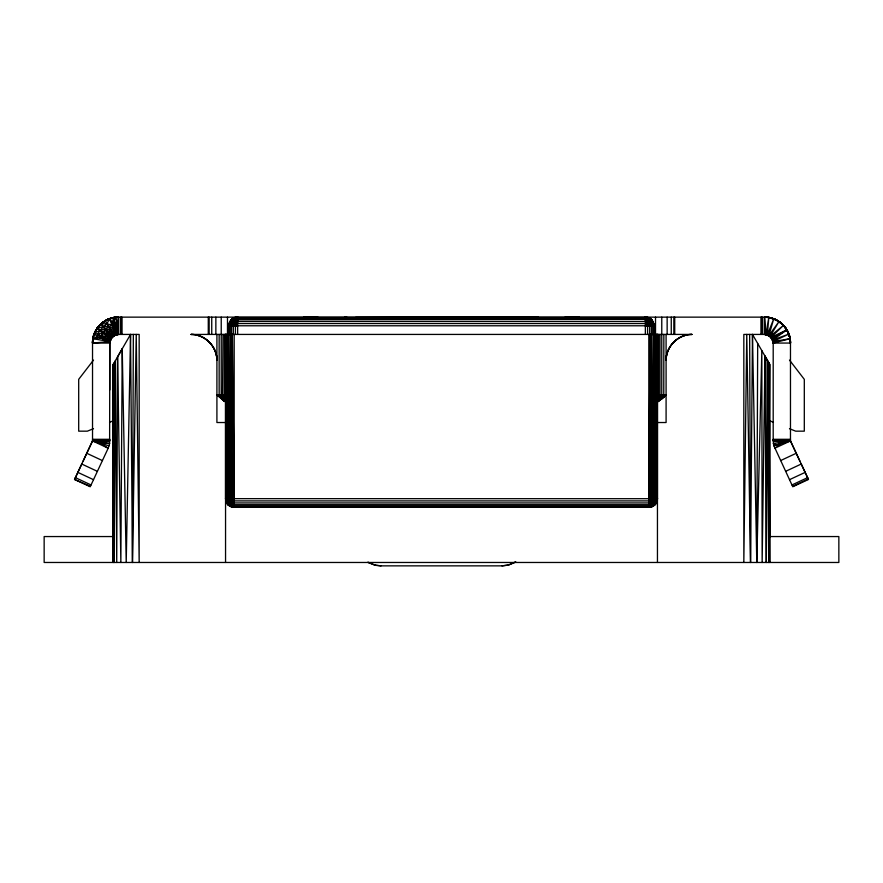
<?xml version="1.0" encoding="UTF-8"?>
<svg xmlns="http://www.w3.org/2000/svg" width="883" height="883" viewBox="0 0 883 883"><rect width="100%" height="100%" fill="white"/><g stroke="black" fill="none" stroke-linecap="round" stroke-linejoin="round"><path stroke-width="1.32" d="M109.801 389.955L109.801 343.057C109.713 338.454 113.83 334.315 118.432 334.425L139.172 334.425L139.172 562.471L136.236 334.425L132.461 562.471L130.529 334.425L113.256 364.348L113.256 562.471L113.51 363.906L114.139 562.471L115.397 360.617L116.722 562.471L117.571 356.853L122.229 348.774L126.214 562.471L130.529 334.425M113.256 562.471L113.256 364.348M114.139 562.471L114.26 362.593M657.449 562.471L657.449 334.425L657.449 498.542C657.515 503.167 653.453 507.261 648.817 507.184L234.183 507.184C229.613 507.217 225.419 503.189 225.551 498.542L225.551 334.425L225.551 562.471M227.174 503.564L225.805 499.524L225.662 334.425L226.721 334.447L226.71 498.619C226.269 501.467 230.275 501.445 229.867 498.674L230.684 334.447L234.183 334.425L234.183 507.184C229.613 507.107 225.474 503.255 225.551 498.542L226.71 498.542M226.721 334.447L227.803 334.447L228.079 498.652L234.183 503.509C235.463 511.323 226.136 504.944 234.183 502.074L234.183 500.584L225.551 498.542L227.527 504.05M656.29 498.542L657.405 498.542C657.912 502.913 652.901 508.365 648.817 504.579L650.087 334.436L648.817 334.425L648.817 507.184C652.979 507.03 654.998 502.295 654.921 498.652L655.672 334.447L657.239 334.436L657.162 498.586L655.738 502.361L649.281 506.809L234.183 506.886C230.474 508.442 222.207 500.76 228.079 498.652L648.817 498.696C652.791 498.111 661.212 497.582 655.528 502.891M764.987 356.103L766.278 562.471L768.254 361.732L768.861 562.471L769.093 363.189L764.987 356.103L762.15 562.471L761.83 350.639L756.786 562.471L752.471 334.425L769.744 364.348L769.744 562.471L769.093 363.189M226.335 501.798L228.079 498.652L229.867 498.674C231.997 500.882 226.633 503.178 226.501 499.59L225.971 334.436L225.838 498.586C225.01 504.083 232.737 504.038 231.953 498.685L232.384 334.436L234.183 498.696L233.289 499.546C233.609 504.458 226.677 505.827 225.794 500.65M650.318 506.401L648.817 506.919L651.047 506.886C654.137 506.632 660.363 499.789 654.921 498.652L653.806 504.944L650.65 504.348L648.817 500.771L651.047 498.685L651.323 334.447L650.087 334.436L651.08 500.164L652.162 502.228L654.005 503.089L654.7 502.979L655.043 500.827L654.435 334.447L651.323 334.447L653.133 498.674L654.954 501.82L652.791 504.083L653.188 504.657L655.903 503.465L657.449 498.542C657.747 502.869 651.82 509.016 648.817 506.224M653.828 505.562L648.817 506.941C653.078 507.692 658.795 502.637 654.921 498.652L649.811 500.529L648.817 498.696M656.875 501.643L655.02 503.696L653.795 503.641L654.049 501.853L656.29 498.619L656.621 334.436L657.283 499.966L655.903 503.465M132.461 562.471L133.344 334.425M645.363 334.425L645.363 317.14C654.148 317.041 655.385 327.979 653.994 334.425M756.786 562.471L757.68 343.454M766.278 562.471L767.084 359.712M768.861 562.471L769.744 364.348M227.262 502.692L226.909 501.842L227.483 503.873L229.216 505.606L234.183 507.184L230.441 506.268L228.079 504.657L225.838 500.782L225.838 498.586C225.518 502.57 231.114 503.597 231.147 499.237L231.953 498.685L230.684 334.447L227.803 334.447L226.236 499.811M122.229 348.774L120.85 562.471L117.571 356.853M232.88 507.074L234.039 507.184C229.701 507.217 227.659 502.405 228.079 498.652L229.138 334.447L229.867 498.674L234.183 499.646M785.605 471.345L801.256 464.039L808.442 479.458L792.791 486.754L773.927 445.871L773.199 440.926L773.199 343.057C773.287 338.454 769.17 334.326 764.568 334.425L743.828 334.425L743.828 562.471L746.764 334.425L750.539 562.471L752.471 334.425M652.338 320.695L649.104 318.057L645.363 317.196L648.343 317.692L651.466 319.679L651.19 320.54L653.453 322.891L652.758 325.783L652.471 321.048L648.144 319.359L237.637 319.679C229.58 319.16 226.666 327.472 229.006 334.425M229.293 334.425L229.039 325.253C229.194 320.706 233.233 317.24 237.637 317.14C233.068 317.008 228.84 321.18 229.105 325.783C228.774 321.18 233.09 317.063 237.637 317.14L237.637 334.425M235.982 317.483L645.363 317.439C650.672 316.633 650.881 324.359 645.363 323.542L237.637 323.542L236.865 324.238C231.015 324.348 232.052 316.379 237.637 317.14C232.074 316.081 229.878 324.227 235.949 324.845L236.677 325.783L237.637 319.679L232.174 321.787L229.26 325.794L229.26 323.708L229.006 325.783L231.39 325.783L234.061 322.207L237.637 319.679C235.331 313.785 228.134 321.953 229.006 325.783L653.994 325.783C654.06 321.158 649.987 317.074 645.363 317.14L648.784 317.825L651.466 319.679L653.067 322.008L653.994 325.783L652.979 322.339L653.144 325.187M656.312 500.396L657.25 498.542L656.334 502.504M229.547 324.911L229.293 324.204C229.602 320.518 234.481 315.474 237.637 319.679L233.289 324.745L234.216 325.783L237.637 319.679L231.401 321.081L229.58 323.035L229.58 324.348L229.9 322.284L229.547 322.891L229.878 325.816L232.957 321.931L237.637 319.679L235.728 325.783L232.461 324.05L230.673 321.412L233.289 318.388L237.637 317.14C233.024 317.118 228.973 321.158 229.006 325.783M659.976 334.425L659.976 394.889L659.16 399.204L657.272 402.03L663.773 397.118L663.85 334.425M231.478 322.339L231.865 319.845L233.697 318.101M232.88 318.697L237.637 319.679L233.244 322.383L230.662 325.794L229.9 324.216L230.242 321.302M661.775 317.14L661.775 394.889L661.168 399.282L657.272 402.03M224.944 399.204L224.238 397.118L224.392 334.425M653.21 324.282L653.994 325.783L651.941 320.198M97.395 471.345L81.744 464.039L74.558 479.458L90.209 486.754L108.179 448.222L109.613 443.432L109.801 343.057L111.258 338.255L113.962 335.672L114.095 328.134L111.887 325.22L107.009 323.73L100.209 329.933L105.298 329.337L108.035 331.511L112.185 332.714L110.342 334.072L107.693 331.831L103.013 331.953L99.768 330.573L97.406 327.924C102.207 321.269 110.232 317.129 118.432 317.14L764.568 317.14C778.376 316.898 790.704 329.249 790.473 343.057L790.473 440.926L799.821 460.959M109.889 341.853C110.463 337.725 114.249 334.359 118.432 334.425L117.362 331.015L116.148 331.191L114.095 328.134L117.053 327.571L109.514 318.73L107.009 323.73L113.962 335.672L106.821 323.84L101.092 323.807L110.342 334.072L113.962 335.672L115.011 335.132A9.271 9.271 0 0 1 118.432 334.425L117.053 327.571L118.432 317.14C104.58 317.008 92.351 329.193 92.527 343.057L109.922 341.6L111.953 337.438L116.015 334.778L116.148 331.191L113.565 317.604L111.887 325.22L108.764 326.699L113.079 328.465L107.693 331.831L103.488 338.807L100.938 335.661L105.298 329.337L103.41 326.379L108.609 326.798L110.53 329.679L114.26 331.71L116.015 334.778L118.432 334.425L118.432 317.14C104.624 316.898 92.296 329.249 92.527 343.057L92.527 440.926L83.179 460.959M225.838 500.782L226.423 501.367L226.501 498.542C223.057 502.328 232.626 506.699 232.56 499.447L231.953 498.685M648.608 317.792L646.875 317.439L645.363 319.679L650.771 321.964L653.608 325.783L653.74 323.708L653.895 325.783C653.784 322.571 646.72 312.957 645.363 319.679L648.994 322.14L651.323 324.977L649.303 325.783L645.363 319.679C653.078 314.624 653.718 327.626 645.363 325.783L650.197 321.544L650.043 319.635L647.934 317.792L645.363 319.679L647.46 325.783L650.837 325.783C653.166 323.73 652.835 319.381 649.601 318.542M229.58 323.035L229.58 324.348L230.088 323.498L229.392 323.167M233.289 324.745L232.759 325.783L230.96 323.918L231.136 320.308L234.282 319.227L237.637 319.679L234.006 318.851L231.677 319.591M237.637 321.467L236.887 319.701L237.637 318.299L235.419 319.701L237.295 321.445L645.363 321.467L647.592 319.878L645.363 318.299L237.637 318.299L236.147 319.767L237.406 320.816L237.637 323.542C232.328 324.359 232.119 316.633 237.637 317.439C234.58 317.67 233.498 321.953 237.185 322.107M646.345 322.008L645.363 321.467L646.853 319.767L645.594 318.719L645.815 317.979C648.53 317.781 649.226 321.71 646.345 322.008L645.363 323.542L647.018 324.083M645.363 325.783C649.767 325.706 653.552 319.216 647.934 317.792M236.887 319.701L236.147 319.646M645.363 318.299L646.102 319.756L645.363 321.467M654.424 500.849L654.921 498.652L653.133 498.674L652.967 334.447M692.007 334.425C678.133 334.337 666.003 346.467 666.091 360.33C665.804 346.456 678.177 334.249 692.007 334.425L190.993 334.425C204.867 334.337 216.997 346.467 216.909 360.33C217.075 348.664 208.421 337.946 197.174 335.154M102.351 322.748C96.28 327.692 92.66 335.231 92.527 343.057C92.384 329.227 104.569 316.865 118.432 317.14C106.181 317.074 94.867 326.589 92.892 338.697L100.165 337.858L109.922 341.6L92.892 338.697C94.801 326.567 106.181 317.03 118.432 317.14C104.569 317.019 92.395 329.193 92.527 343.057L109.801 343.057C109.812 338.895 113.123 335.043 117.262 334.502M653.961 499.105L654.833 499.977L655.363 498.807M234.183 502.074L228.079 498.652L228.465 503.409L230.86 506.29M657.283 499.966L657.449 498.542L657.228 499.48M666.091 360.33C666.047 348.388 675.031 337.251 686.775 334.933M230.562 322.284L230.529 321.048L233.785 318.277L236.103 318.255M229.26 325.794L229.26 323.796M227.483 503.873L229.845 506.003L234.183 507.14C229.448 507.725 225.595 502.891 228.079 498.652L230.308 503.255L234.216 506.334L232.483 506.864L230.198 505.153L228.631 502.239L228.079 498.652L227.13 503.354L234.205 506.941L233.587 507.14M231.147 499.237C229.127 498.111 228.289 500.219 226.71 498.619L228.167 500.12L229.867 498.674M781.389 323.355C787.007 328.321 790.384 335.551 790.473 343.057L773.199 343.057L771.852 337.118L766.885 334.734M229.293 324.204L229.547 322.891M648.817 506.941L654.093 505.286L655.241 503.597L654.469 505.065L652.261 506.169L652.956 505.473M232.483 503.807L234.183 503.509L231.512 505.506L229.812 504.657L228.079 498.652L230.761 502.99L234.205 505.573L233.035 506.522C228.576 507.162 226.677 502.206 228.079 498.652L230.629 502.217L234.183 504.844L231.456 506.599L234.216 506.334M658.608 334.425L658.608 394.889C654.48 401.368 664.204 401.224 661.775 394.889M657.294 397.118L657.747 334.425M100.794 443.398L109.613 443.432L92.527 440.926L108.179 448.222L100.794 443.398L101.07 442.173L109.801 440.926L92.527 440.926L74.558 479.458L89.194 485.793M225.849 401.953L223.874 400.915L222.516 397.118L223.024 334.425M230.662 320.695L231.39 319.823M109.647 339.745L110.397 340.032L109.856 339.238L111.07 338.664L110.927 337.405L111.953 337.438L112.318 335.904L113.002 336.39L112.505 335.75M649.711 318.388L645.363 319.679L646.853 319.889L645.363 319.679L648.63 322.483L650.837 325.783M229.9 322.284L229.9 324.216M656.201 502.228L655.285 504.248L653.729 505.109M110.132 340.695L96.843 336.909L92.892 338.697C94.878 326.578 106.17 317.085 118.432 317.14M231.401 321.081L230.673 323.156L230.088 322.273M657.162 498.586C657.095 501.467 653.023 503.487 652.294 499.756L653.133 498.674L654.435 334.447L655.672 334.447L656.29 498.619L654.844 499.977M653.453 322.891L653.861 324.723L653.277 324.955M92.892 338.697C94.768 327.803 103.995 318.829 114.967 317.372M654.634 501.279L652.118 505.827L653.806 504.944L651.146 505.782L653.321 505.915L656.279 502.88L655.429 504.105M656.842 499.866L657.25 498.542M659.976 394.889L658.144 399.282M655.44 503.718L653.133 506.025L654.413 504.977M106.81 339.745L108.388 336.335L104.117 337.008L106.81 339.745L110.43 339.823L94.569 332.968L97.406 327.924L102.914 326.831L112.472 336.82L105.507 334.414L100.938 335.661L100.165 337.858L97.759 334.315L99.768 330.573L111.258 338.255L107.296 338.355M117.362 331.015L113.134 324.812L116.755 324.127L114.216 321.004L116.148 317.251L117.362 331.015L116.015 334.778L112.174 321.489M231.478 320.805L232.759 318.642M657.162 500.782L654.921 504.657L653.784 504.646M655.307 504.05L655.506 502.438M655.043 500.827L655.043 499.944M228.079 498.652L229.459 502.891L229.194 503.52L228.598 502.935M652.78 324.061L651.764 325.783L651.323 324.977M109.856 339.238L110.375 338.233M233.167 502.99L234.183 500.584L232.781 501.511M229.558 504.844L230.176 504.027L229.459 502.891M656.224 502.935L654.535 504.623M649.303 325.783L650.12 324.491M232.13 320.65L231.534 321.467L232.174 321.787M773.199 343.057L790.108 338.697C788.199 326.567 776.819 317.03 764.568 317.14L764.568 334.425A9.26 9.26 0 0 1 767.989 335.132L771.621 338.09L773.199 343.057L773.718 340.915M656.29 502.869L654.711 504.447M93.51 360.087L78.697 379.337L78.697 431.169L87.34 431.169L93.51 428.696M647.46 325.783L648.619 324.282M110.927 337.405L111.953 337.438M97.406 327.924L108.62 335.993L110.077 334.326L105.817 333.973L102.638 332.494L97.759 334.315L96.843 336.909L94.569 332.968L99.768 330.573M647.051 317.361L645.363 317.14C648.001 317.163 652.614 319.425 650.892 320.242M230.86 506.224L231.512 505.506L228.399 504.933L227.439 503.597M652.912 323.498L652.471 321.048M661.786 397.118L663.85 394.889M770.594 336.942L771.168 336.346L770.418 335.683L770.594 336.942L772.978 338.895L772.482 339.712L773.21 339.403M230.22 321.71L233.432 319.823L237.637 319.679M651.102 320.043L652.791 321.732L652.217 321.169C651.367 318.432 647.835 318.476 652.051 320.352L650.241 318.642M649.789 506.919L648.817 507.184L650.981 506.378M656.334 501.025L657.151 500.208M651.047 506.886L651.632 506.301M654.093 504.745L652.581 506.257L653.221 505.937M653.972 505.418L655.274 502.714L654.921 498.652L648.817 502.791L649.623 505.043L652.548 502.57L654.921 498.652L655.76 498.972M657.073 400.992L661.367 399.204L666.091 394.889L657.449 394.889M237.008 319.414L236.379 319.193M661.345 399.271L666.091 394.889L658.707 401.169M649.623 505.043L648.817 505.484L650.23 506.389L653.166 505.716L648.817 506.345L650.285 506.93M648.817 506.345L652.195 503.873L654.921 498.652L656.93 501.224M780.55 443.895L774.821 448.222L790.473 440.926L808.442 479.458M765.738 334.502L770.02 336.39L783.486 325.363L771.069 337.383L786.874 329.878L772.658 340.043L773.078 341.6L790.108 338.697C788.133 326.589 776.819 317.074 764.568 317.14L765.859 334.525L770.02 336.368L772.658 340.043L788.872 334.094L773.044 341.489M648.817 504.579L652.162 502.228L654.921 498.652L655.738 502.361M645.363 323.542C649.711 322.935 650.076 317.56 645.363 317.439L646.135 317.317M771.654 338.233L772.327 337.77L771.852 337.118M515.749 561.765L508.144 565.142L501.963 565.86L381.037 565.86L375.805 565.363L367.891 562.195M646.853 319.889L651.599 322.096L652.327 321.412L653.42 324.348L652.78 321.865M226.335 500.043L225.805 498.542M231.357 319.988L232.704 319.304M654.612 504.91L653.431 505.407M771.974 338.619L786.874 329.878M233.289 318.388L235.066 317.792M235.11 318.388L236.534 317.792M233.565 506.743L231.512 506.356M652.758 325.783L649.91 322.163L645.363 319.679L646.599 319.171M780.583 460.584L796.245 453.277M789.49 479.679L805.141 472.383M791.952 484.955L807.603 477.648M793.806 485.793L808.254 479.05M790.053 440.981L783.64 441.93L773.199 440.926L790.473 440.926L773.927 445.882L773.387 443.432L790.473 440.926M514.921 562.438L508.674 564.988L501.963 565.86M109.547 422.284L113.256 420.805M106.843 319.9L115.055 317.372M236.313 320.253L237.019 319.999M233.951 318.001L235.783 317.405M236.324 317.582L234.194 318.266M232.461 319.094L233.807 319.094M651.919 506.511L650.517 506.853M234.392 317.792L236.964 317.472M646.025 319.458L650.528 319.16M231.026 321.854L230.22 323.73L230.949 325.242L231.776 325.087M649.899 507.063L651.422 506.776L650.363 506.93M536.058 317.505L538.244 317.14L355.518 317.439M649.281 506.809L652.018 506.533M650.87 321.555L652.835 322.725L651.599 322.096M536.246 317.45L538.244 317.14M228.355 504.745C230.518 506.489 222.991 499.579 229.017 505.164M232.957 505.705L234.205 505.573M773.155 342.196L773.927 342.107L773.011 341.335M232.152 506.003L230.132 505.562L231.147 505.506M232.858 506.577L234.183 506.985M649.038 318.388L646.687 317.748L650.462 318.862M645.363 319.679L651.522 320.805M303.631 317.14L317.902 317.14M565.098 317.14L579.369 317.14M225.551 394.889L216.909 394.889L225.96 401.997M663.773 397.118L657.46 397.118L657.747 394.889L657.692 397.118L658.608 394.889L658.873 397.118M219.15 334.425L219.15 394.889L223.057 399.204L225.397 399.204L224.392 394.889L225.308 397.118L225.253 334.425M657.603 399.204L661.367 399.204M225.706 397.118L225.253 394.889L225.54 397.118L221.379 397.118L216.909 394.889L223.874 400.915L225.342 400.992L223.024 394.889L224.238 397.118M225.551 422.527L216.909 422.527L216.909 334.425M657.449 422.527L666.091 422.527L666.091 334.425M92.527 439.304L109.801 439.304M773.199 439.304L790.473 439.304M92.527 439.844L109.801 439.844M773.199 439.844L790.473 439.844M92.527 440.385L109.801 440.385M773.199 440.385L790.473 440.385M234.183 500.904L648.817 500.904M234.183 502.946L648.817 502.946M234.183 504.701L648.817 504.701M234.183 506.047L648.817 506.047M113.256 536.555L44.15 536.555L44.15 562.471L838.85 562.471L838.85 536.555L769.744 536.555M93.035 441.081L96.799 441.544L96.655 442.162L101.07 442.173M648.817 505.484L650.374 505.506M645.363 317.339L646.301 317.361L645.363 317.196M764.568 317.14C778.486 316.909 790.583 329.216 790.473 343.057C790.594 329.204 778.431 316.997 764.568 317.14C776.841 316.975 788.177 326.544 790.108 338.697C788.122 326.611 776.83 316.975 764.568 317.14L770.539 317.858L776.444 320.043M346.522 317.284L344.756 317.14L347.273 317.45M221.225 317.14L221.225 394.889L221.379 397.118L223.874 400.915L224.812 400.992L223.057 399.204M646.113 319.701L651.466 321.467L650.826 320.419M190.993 334.425C204.867 334.138 217.075 346.511 216.909 360.33M381.037 565.86L374.326 564.988L368.079 562.438M767.073 334.8L764.568 334.425L765.859 334.525L768.784 317.494L767.371 334.9L773.74 318.829L768.894 335.584L779.005 321.544L770.02 336.368L772.824 340.529M236.865 317.317L237.637 317.439C233.576 317.107 232.726 322.814 237.074 322.792L237.637 323.542M230.606 505.551L231.092 506.025L229.425 505.584L229.867 506.025L227.759 504.138M235.949 324.845L237.637 325.783L236.865 324.238M651.025 319.425C650.098 320.187 653.111 321.125 650.992 319.249M767.945 317.372L776.157 319.9M768.033 317.372C775.009 318.388 781.389 322.306 785.605 327.935M236.655 318.079L237.637 318.299M92.527 440.926L109.073 445.882M773.387 443.432L777.239 444.889L780.219 442.427L783.861 442.902L783.64 441.93M769.744 420.805L773.453 422.284M789.49 428.696L795.66 431.169L804.303 431.169L804.303 379.337L789.49 360.087M645.926 320.043L646.621 320.341M229.172 505.33L228.145 504.635M86.755 453.277L102.417 460.584M77.859 472.383L93.51 479.679M75.397 477.648L91.048 484.955M223.874 400.915L225.75 401.886M109.238 341.092L109.956 341.511L109.183 341.368L109.801 343.057M650.23 506.389L650.815 506.743M228.686 505.208L229.414 505.705M650.914 319.171L649.678 318.299L652.835 321.467L652.107 320.739M229.094 504.072L229.812 504.657M648.817 500.771L652.195 503.873L654.314 504.027L652.007 505.01L652.471 505.517M648.817 502.791L650.087 503.851M651.047 498.685L652.294 499.756M108.62 335.993L111.258 338.255M230.198 505.153L231.048 506.003M780.649 322.748C786.72 327.692 790.34 335.231 790.473 343.057M650.605 319.006L652.581 321.931L651.908 321.257M651.786 320.187L653.067 322.008M649.038 317.979L650.142 319.083M653.122 322.968L653.707 323.542M646.897 317.317L647.846 318.266M229.613 505.451L230.507 506.345M652.062 320.463L651.499 319.889M651.257 319.878L651.875 320.507M230.176 504.027L230.783 504.778M110.342 334.072L112.472 336.82M226.467 502.482L227.13 503.354M234.757 324.458L235.728 325.783M227.671 504.193L226.567 501.997M228.388 502.217L228.874 502.891M101.092 323.807L102.914 326.831M113.576 334.999L113.973 335.672M221.225 394.889L222.516 397.118M224.757 400.915L223.024 394.889M107.009 323.73L108.609 326.798L105.717 328.94L110.397 329.756L112.284 332.648L114.26 331.71L109.514 318.73M105.254 320.75L106.821 323.84M656.29 498.619L656.698 499.436M228.134 500.871L228.664 502.239M649.811 500.529L650.396 502.041M788.42 332.946L790.108 338.697M228.068 500.12L228.465 501.555M653.1 322.284L653.475 323.697M225.551 498.542L225.805 499.524M233.421 504.425L233.642 505.286M232.461 324.05L232.759 325.783M228.278 500.849L228.112 499.392M654.678 499.955L654.756 500.628M653.861 324.723L653.895 325.783M749.656 334.425L750.539 562.471M769.568 420.44L769.711 537.648M762.658 317.14L762.658 334.425M761.499 317.14L761.499 334.425M761.113 317.14L761.113 334.425M674.722 317.14L674.722 334.425M673.839 317.14L673.839 334.425M671.257 317.14L671.257 334.425M667.14 317.14L667.14 334.425M655.517 317.14L655.517 334.425M653.707 325.783L653.707 334.425M652.835 325.783L652.835 334.425M651.466 325.783L651.466 334.425M649.678 325.783L649.678 334.425M647.592 325.783L647.592 334.425M235.408 325.783L235.408 334.425M233.322 325.783L233.322 334.425M231.534 325.783L231.534 334.425M230.165 325.783L230.165 334.425M227.483 317.14L227.483 334.425M215.86 317.14L215.86 334.425M211.743 317.14L211.743 334.425M209.161 317.14L209.161 334.425M208.278 317.14L208.278 334.425M121.887 317.14L121.887 334.425M121.501 317.14L121.501 334.425M120.342 317.14L120.342 334.425M768.298 334.425L767.989 335.132L768.298 334.425"/></g></svg>
